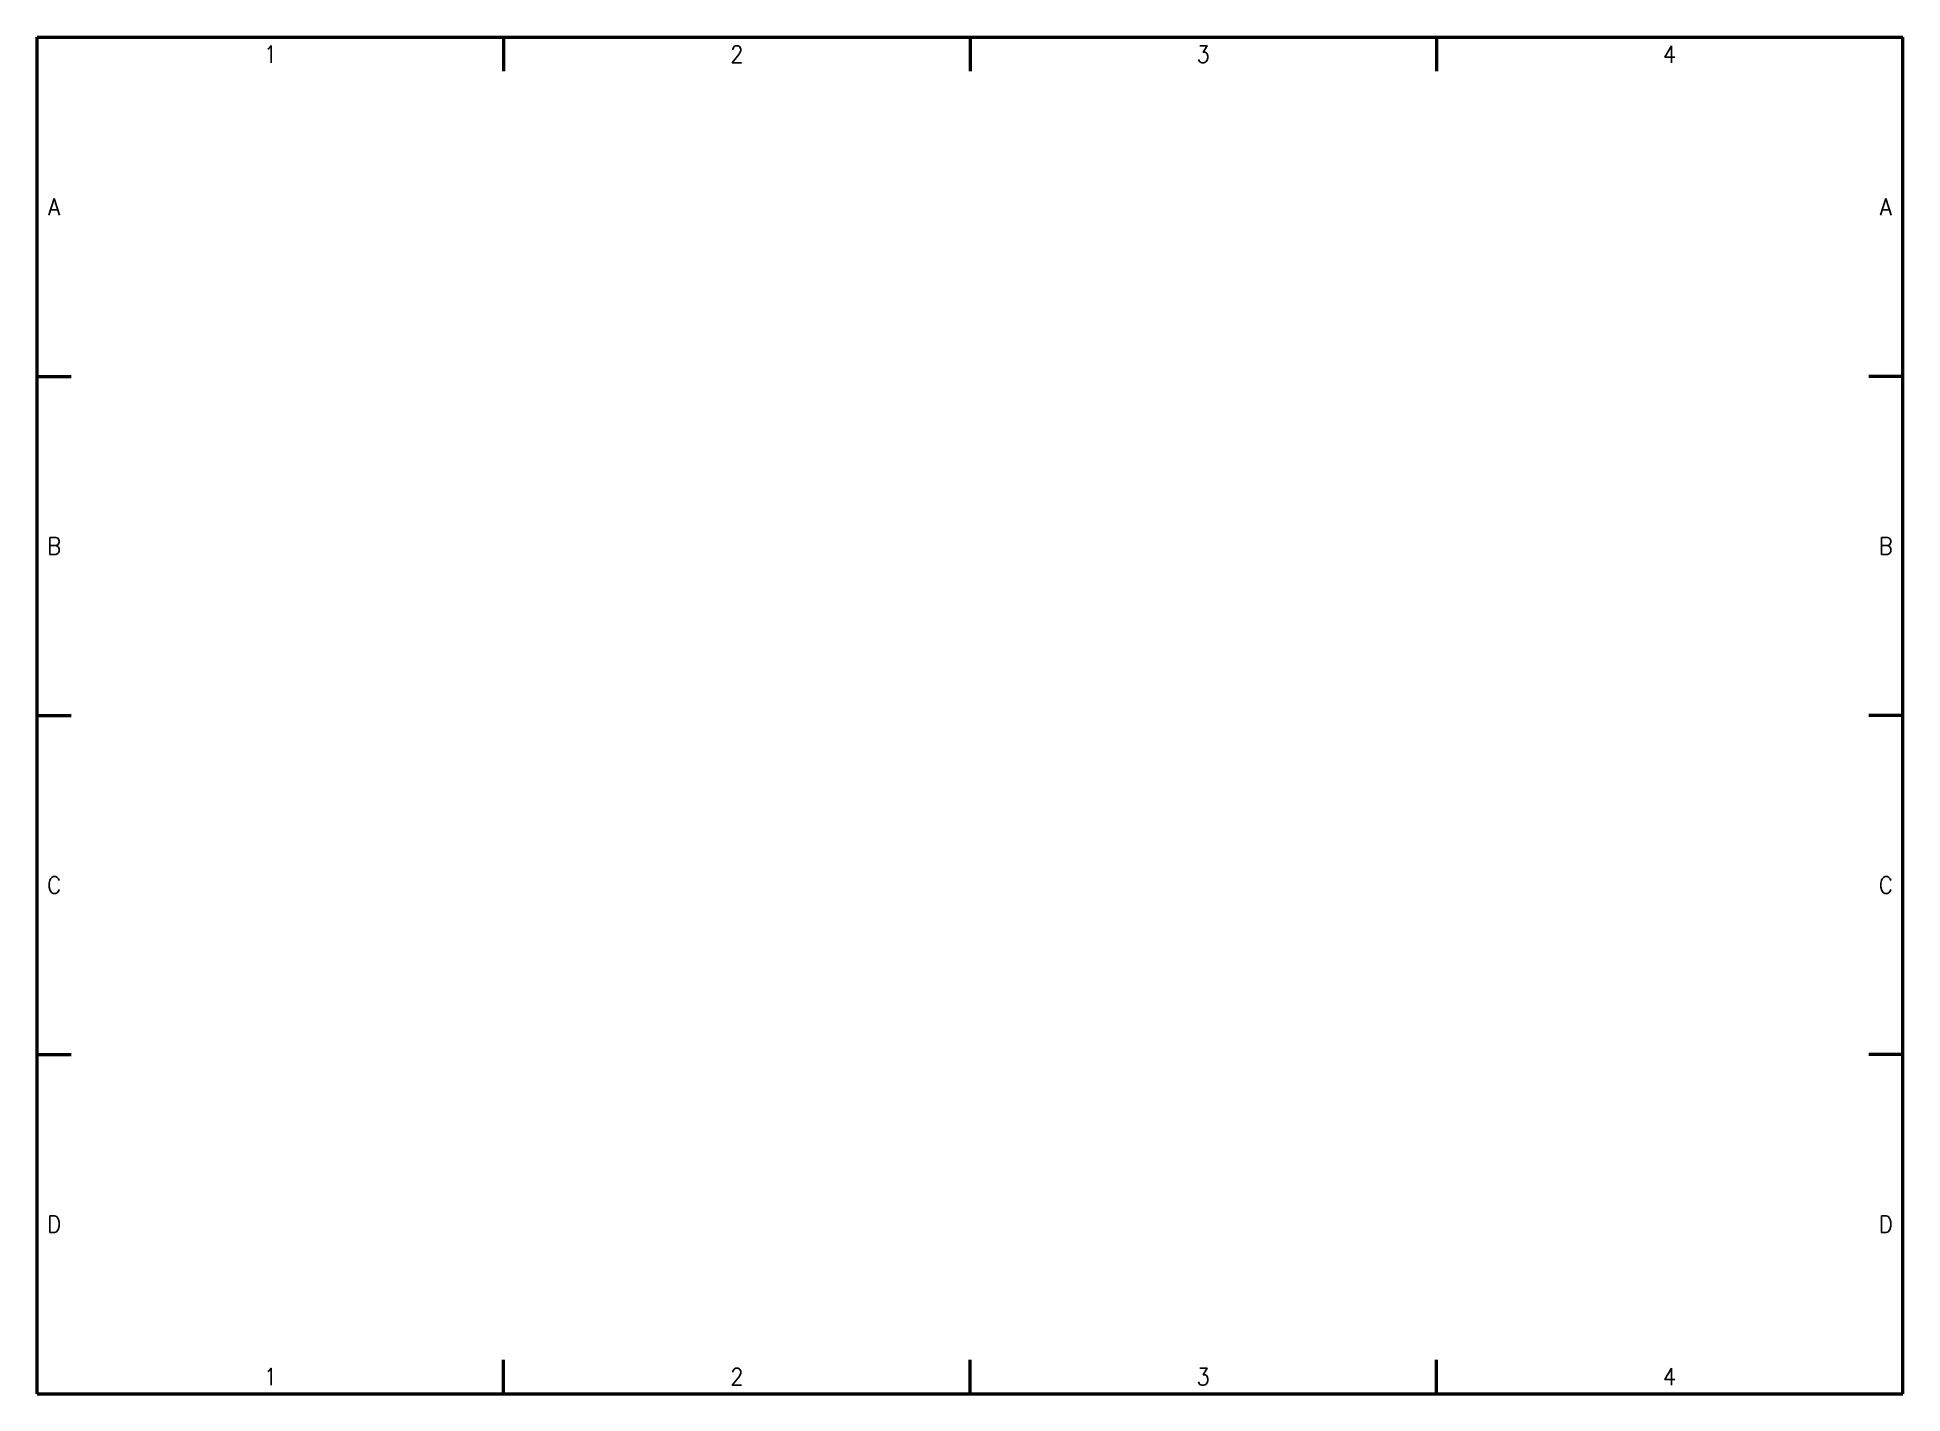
# Model space of a CAD drawing. Header units: millimetres. Extents: x 20 to 295, y 5 to 205.
import ezdxf
from ezdxf.enums import TextEntityAlignment as Align

# ---------------------------------------------------------------- set-up
doc = ezdxf.new("R2010")
doc.units = ezdxf.units.MM
doc.layers.get('0').update_dxf_attribs({"lineweight": 25, "true_color": 0xffffff})
doc.layers.add('PAGE', color=178, linetype='Continuous', lineweight=25, true_color=0x000000)
doc.styles.add('textstyle0', font='Standard')
doc.styles.add('textstyle1', font='Standard')
doc.styles.add('textstyle10', font='Standard')
doc.styles.add('textstyle11', font='Standard')
doc.styles.add('textstyle12', font='Standard')
doc.styles.add('textstyle13', font='Standard')
doc.styles.add('textstyle14', font='Standard')
doc.styles.add('textstyle15', font='Standard')
doc.styles.add('textstyle2', font='Standard')
doc.styles.add('textstyle3', font='Standard')
doc.styles.add('textstyle4', font='Standard')
doc.styles.add('textstyle5', font='Standard')
doc.styles.add('textstyle6', font='Standard')
doc.styles.add('textstyle7', font='Standard')
doc.styles.add('textstyle8', font='Standard')
doc.styles.add('textstyle9', font='Standard')

msp = doc.modelspace()

# ---------------------------------------------------------------- linework, layer by layer
at = {"layer": 'PAGE', "lineweight": 50}
for p, q in [((20, 205), (295, 205)), ((20, 5), (20, 205)), ((88.75, 205), (88.75, 200)), ((157.5, 205), (157.5, 200)), ((226.25, 205), (226.25, 200)), ((295, 5), (295, 205)), ((20, 155), (25, 155)), ((295, 155), (290, 155)), ((20, 105), (25, 105)), ((295, 105), (290, 105)), ((20, 55), (25, 55)), ((295, 55), (290, 55)), ((88.75, 5), (88.75, 10)), ((157.5, 5), (157.5, 10)), ((226.25, 5), (226.25, 10)), ((20, 5), (295, 5))]:
    msp.add_line(p, q, dxfattribs=at)

# ---------------------------------------------------------------- texts
for s, style, p in [('1', 'textstyle0', (54.375, 202.5)), ('2', 'textstyle1', (123.125, 202.5)), ('3', 'textstyle2', (191.875, 202.5)), ('4', 'textstyle3', (260.625, 202.5)), ('A', 'textstyle8', (22.5, 180)), ('B', 'textstyle9', (22.5, 130)), ('C', 'textstyle10', (22.5, 80)), ('D', 'textstyle11', (22.5, 30)), ('1', 'textstyle4', (54.375, 7.5)), ('2', 'textstyle5', (123.125, 7.5)), ('3', 'textstyle6', (191.875, 7.5)), ('4', 'textstyle7', (260.625, 7.5))]:
    msp.add_text(s, height=2.5, dxfattribs=dict(style=style)).set_placement(p, align=Align.MIDDLE_CENTER)
for s, style, p in [('A', 'textstyle12', (292.5, 180)), ('B', 'textstyle13', (292.5, 130)), ('C', 'textstyle14', (292.5, 80)), ('D', 'textstyle15', (292.5, 30))]:
    msp.add_text(s, height=2.5, rotation=360, dxfattribs=dict(style=style)).set_placement(p, align=Align.MIDDLE_CENTER)

doc.saveas('drawing.dxf')
